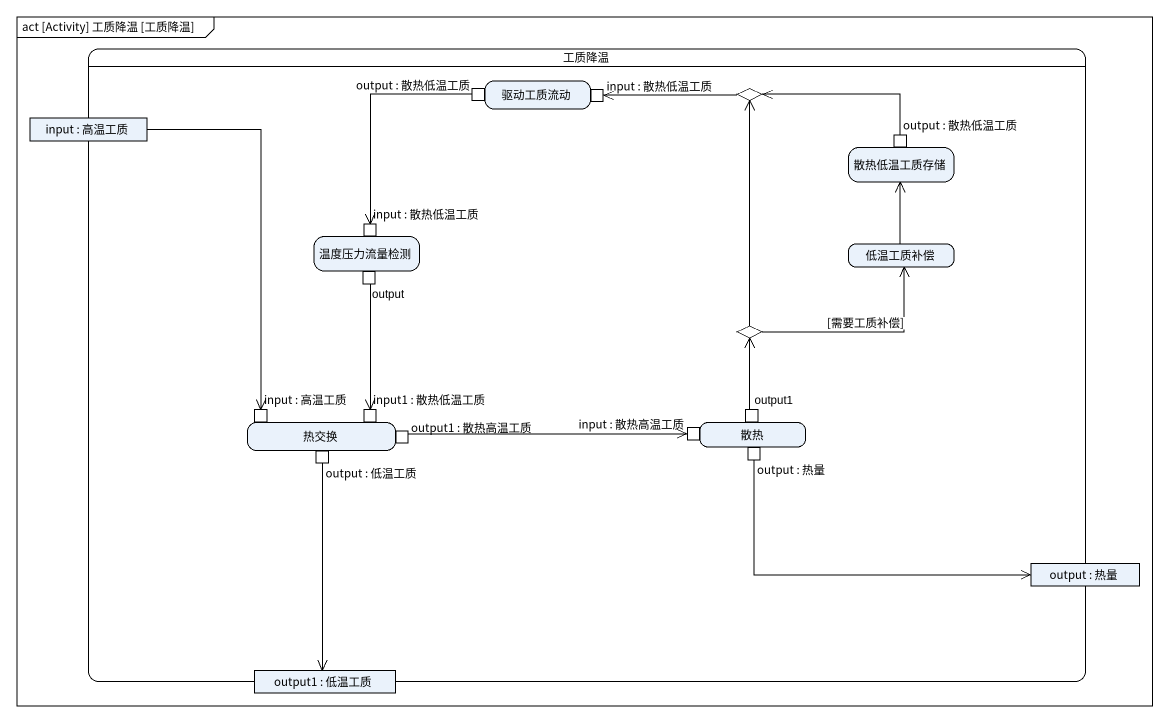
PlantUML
@startuml
mainframe act [Activity] 工质降温 [工质降温]
hide empty description
state 工质降温 {
  state 驱动工质流动 {
    state "output : 散热低温工质" as output_散热低温工质 <<outputPin>>
    state "input : 散热低温工质" as input_散热低温工质 <<inputPin>>
  }
  state choice1 <<choice>>
  state "input : 高温工质" as input <<object>>
  state 散热低温工质存储 {
    state "output : 散热低温工质" as output_散热低温工质_2 <<outputPin>>
  }
  state 温度压力流量检测 {
    state "input : 散热低温工质" as input_散热低温工质_2 <<inputPin>>
    state output <<outputPin>>
  }
  state 低温工质补偿
  state choice2 <<choice>>
  state 热交换 {
    state "input : 高温工质" as input_高温工质 <<inputPin>>
    state "input1 : 散热低温工质" as input1_散热低温工质 <<inputPin>>
    state "output1 : 散热高温工质" as output1_散热高温工质 <<outputPin>>
    state "output : 低温工质" as output_低温工质 <<outputPin>>
  }
  state 散热 {
    state "input : 散热高温工质" as input_散热高温工质 <<inputPin>>
    state output1 <<outputPin>>
    state "output : 热量" as output_热量 <<outputPin>>
  }
  state "output : 热量" as output_2 <<object>>
  state "output1 : 低温工质" as output1_2 <<object>>
}
output_散热低温工质 --> input_散热低温工质_2
choice1 -left-> input_散热低温工质
input --> input_高温工质
output_散热低温工质_2 -left-> choice1
低温工质补偿 -up-> 散热低温工质存储
output --> input1_散热低温工质
choice2 -up-> choice1
choice2 -right-> 低温工质补偿 : [需要工质补偿]
output1_散热高温工质 -right-> input_散热高温工质
output1 -up-> choice2
output_热量 -right-> output_2
output_低温工质 --> output1_2
@enduml
